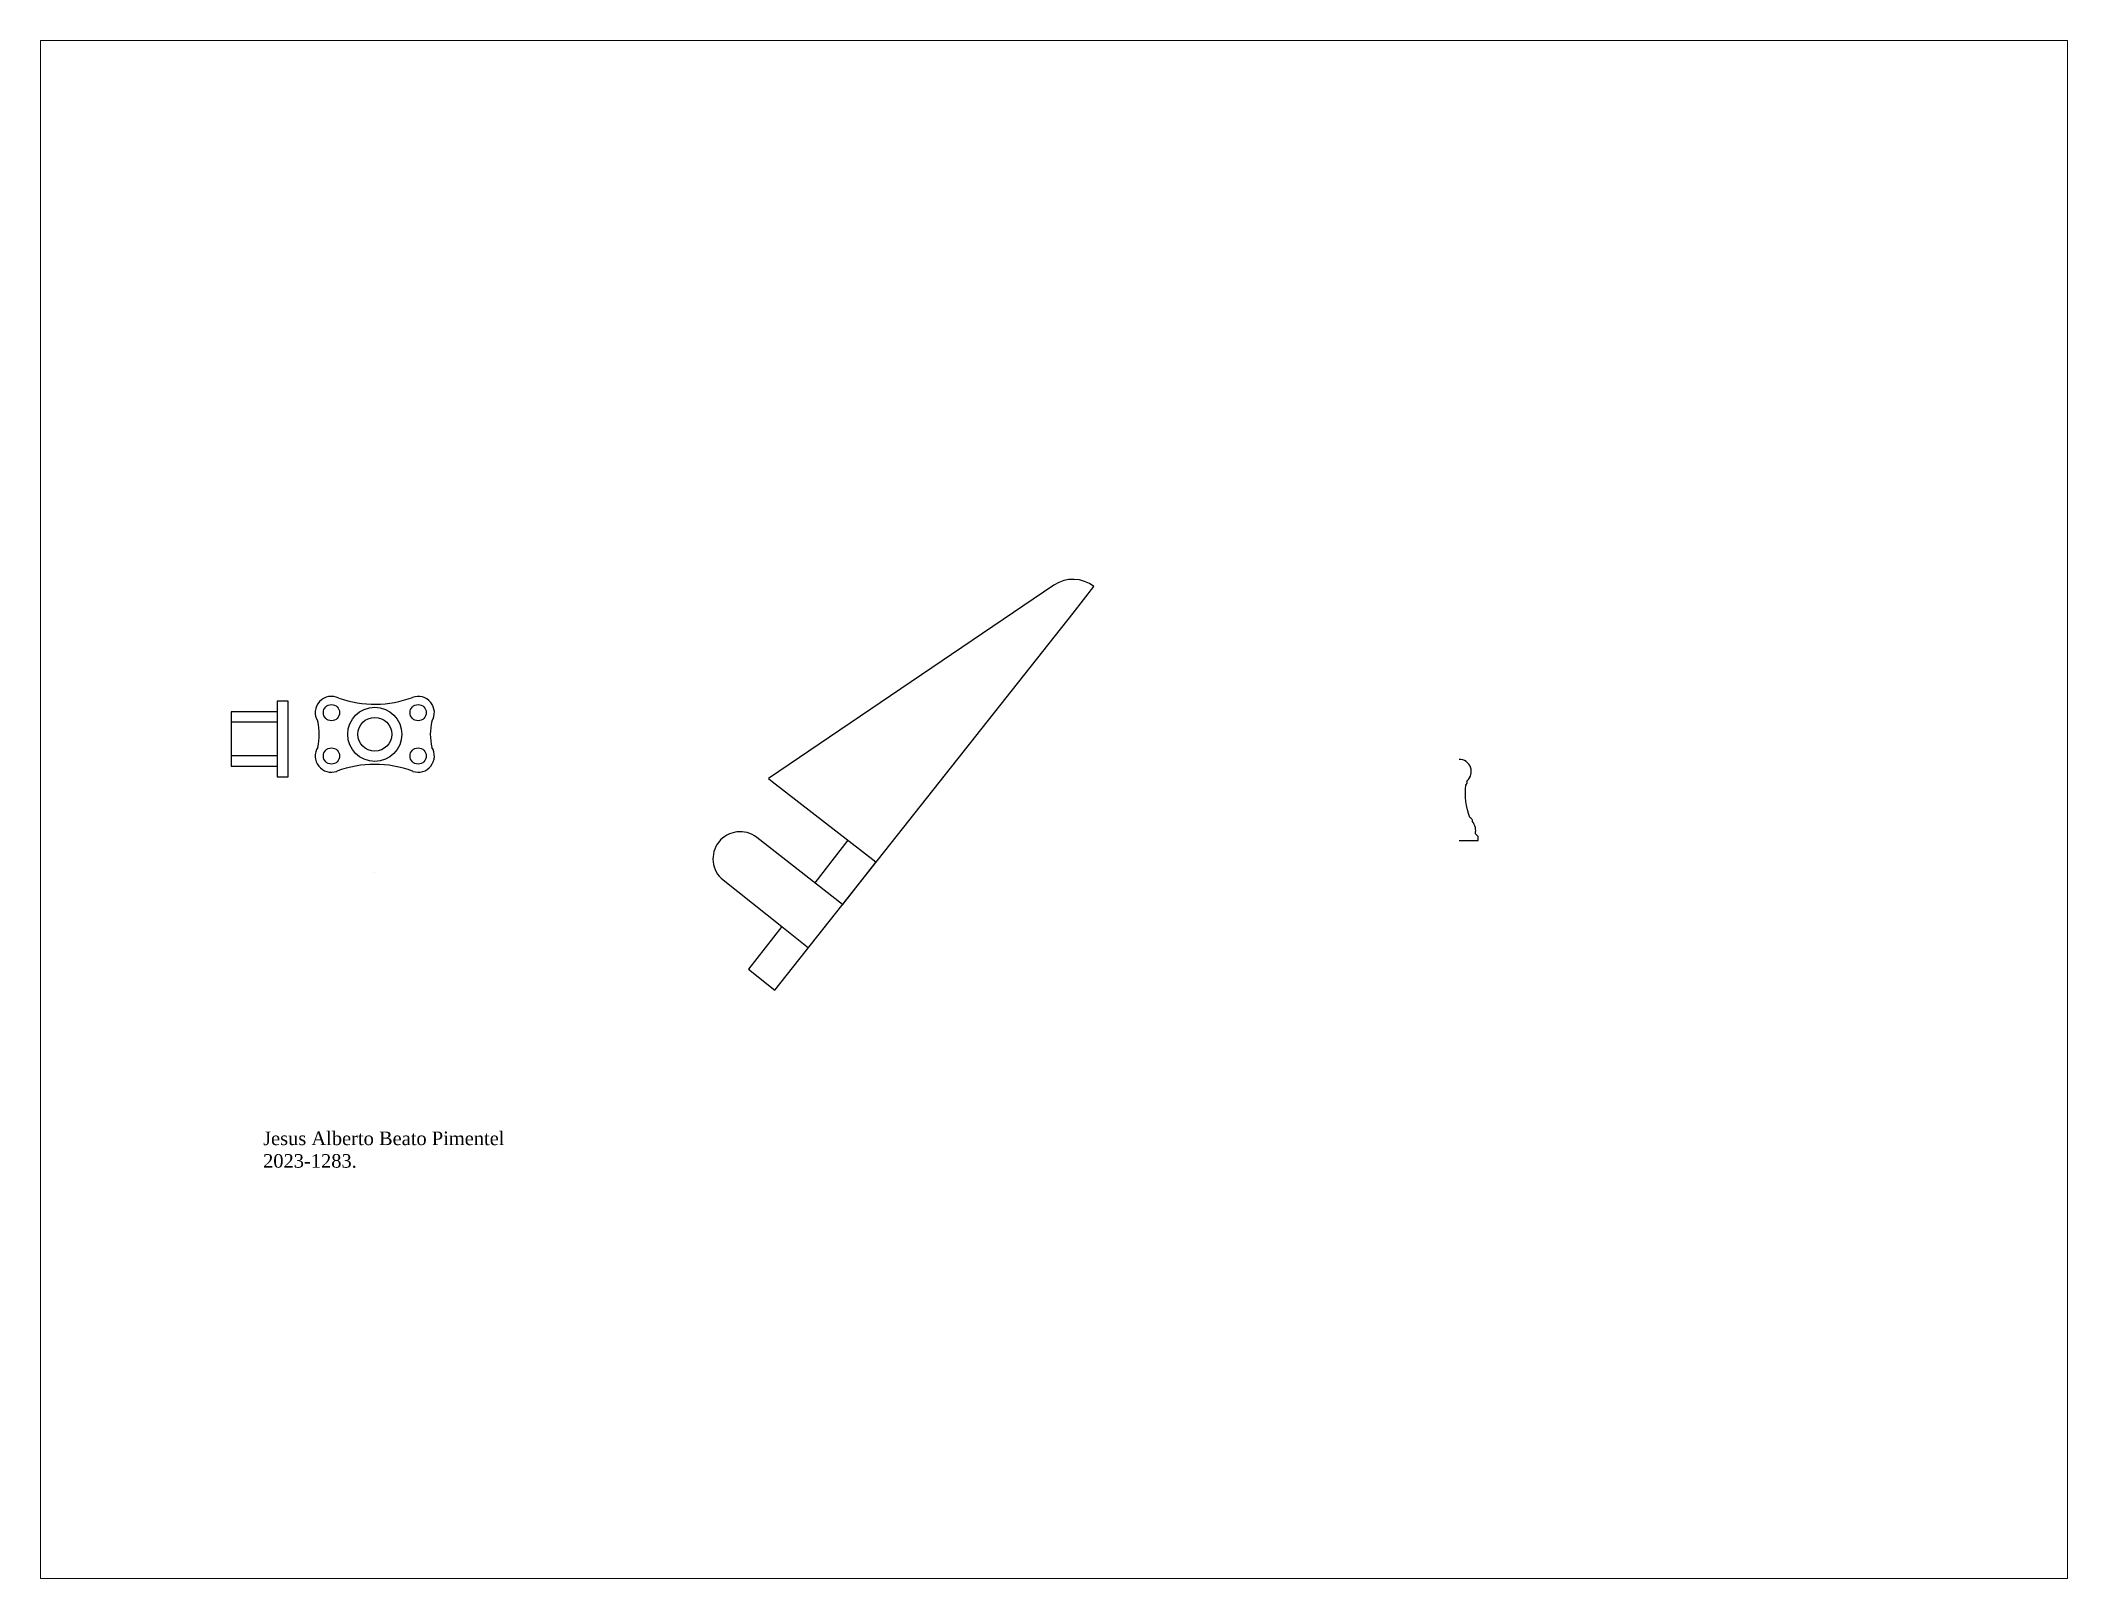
# Paper-space layout 'Layout1' of a CAD drawing. Header units: millimetres. Extents: x 26 to 231, y 20 to 176.
# The model-space entities are those that its viewports show. They can reach past a viewport. Long polylines and large blocks are cut down to what shows.
import ezdxf

# ---------------------------------------------------------------- set-up
doc = ezdxf.new("R2010")
doc.units = ezdxf.units.MM
doc.linetypes.add('ACAD_ISO02W100', pattern=[15, 12, -3])
doc.styles.get("Standard").update_dxf_attribs({"font": 'arial.ttf'})

msp = doc.modelspace()

# ---------------------------------------------------------------- linework, layer by layer
at = {"linetype": 'ACAD_ISO02W100'}
for p, q in [((2120.1, 1565.5), (2086.1, 1565.5)), ((2120.1, 1540.5), (2086.1, 1540.5))]:
    msp.add_line(p, q, dxfattribs=at)
for p, q in [((2128.1, 1525), (2128.1, 1561.8)), ((2148.1, 1541.3), (2148.1, 1540.5)), ((2517.3, 1446.7), (2541.6, 1478.3)), ((2192.1, 1454.2), (2192.1, 1454.3))]:
    msp.add_line(p, q)
for points in [[(2492.6, 1414.6), (2468, 1383), (2487.6, 1367.5), (2707.8, 1645.9), (2723.2, 1665.6, 0.326207), (2693.7, 1666.6), (2482.9, 1523.8), (2485.5, 1521.7), (2485.5, 1521.7), (2562.1, 1462.4), (2537.6, 1430.8), (2474.2, 1480.3, 0.995666), (2449.4, 1448.9), (2492.6, 1414.6), (2512.4, 1398.8)], [(3000.9, 1495, -0.11842), (2997.9, 1519, 0.265063), (2998.7, 1522.2)], [(2992.9, 1478), (3006.9, 1478), (3006.9, 1481), (3004.9, 1483, 0.218494), (3002.9, 1492), (3002.9, 1493, 0.162278), (3000.9, 1495)]]:
    msp.add_lwpolyline(points, format="xyb")
msp.add_lwpolyline([(2120.1, 1573), (2086.1, 1573), (2086.1, 1533), (2120.1, 1533)])
msp.add_lwpolyline([(2120.1, 1525), (2128.1, 1525), (2128.1, 1581), (2120.1, 1581)], close=True)
for centre, radius in [((2160.1, 1572.5), 6), ((2192.1, 1556.5), 20), ((2224.1, 1572.5), 6), ((2192.1, 1556.5), 12.5), ((2160.1, 1540.5), 6), ((2224.1, 1540.5), 6)]:
    msp.add_circle(centre, radius)
for centre, radius, start, end in [((2160.1, 1572.5), 12, 63.131, 211.9602), ((2192, 1658.7), 80, 250.6963, 290.4561), ((2224.1, 1572.5), 12, 328.0398, 110.5409), ((2111.1, 1556.5), 40, 346.0426, 13.9574), ((2273.1, 1556.5), 40, 166.0426, 193.9574), ((2160.1, 1540.5), 12, 148.0398, 288.8174), ((2224.1, 1540.5), 12, 251.1826, 31.9602), ((2111.1, 1556.5), 40, 337.6684, 337.7905), ((2192.1, 1446.6), 87.2, 108.6993, 108.8174), ((2192.1, 1454.3), 80, 69.5439, 110.4561), ((2192.1, 1446.6), 87.2, 71.1826, 71.3007), ((2992.9, 1529), 9, 310.9261, 90)]:
    msp.add_arc(centre, radius, start, end)

# ---------------------------------------------------------------- texts
at = {"insert": (2109.6, 1263.1), "char_height": 10, "attachment_point": 1}
msp.add_mtext_dynamic_manual_height_columns('{\\fTimes New Roman|b0|i0|c0|p18;Jesus Alberto Beato Pimentel\\P2023-1283.}', width=271.441, gutter_width=12.5, heights=[0], dxfattribs=at)

psp = doc.layouts.get("Layout1")

# ---------------------------------------------------------------- viewports
at = {"layer": '0', "view_target_point": (2693.71, 1500.96)}
psp.add_viewport(center=(128.5, 97.5), size=(205.6, 156), view_center_point=(0, 0), view_height=1135.8079, dxfattribs=at)

doc.saveas('drawing.dxf')
